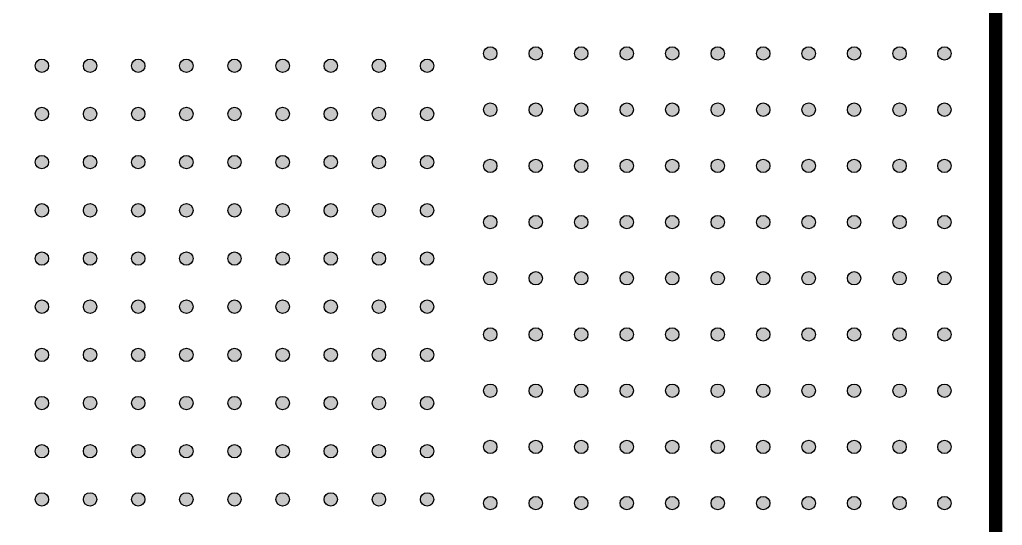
# Model space of a CAD drawing. Extents: x -754 to 779, y -779 to 754.
# Drawn here: x 19 to 754, y -19 to 358 of the extents above; entities that cross this region are included whole.
import ezdxf

# ---------------------------------------------------------------- set-up
doc = ezdxf.new("R2010")
doc.units = 0
doc.header["$MEASUREMENT"] = 0
doc.layers.add('PART_PADS_SMD_TOP', color=20, linetype='CONTINUOUS')
doc.layers.add('SILKSCREEN_OUTLINES_TOP', color=104, linetype='CONTINUOUS')

msp = doc.modelspace()

# ---------------------------------------------------------------- hatches: boundary and pattern name
at = {"layer": 'PART_PADS_SMD_TOP'}
h = msp.add_hatch(color=256, dxfattribs=at)
edge = h.paths.add_edge_path()
edge.add_arc((371.22, 333.22), 5, 0, 360)
h = msp.add_hatch(color=256, dxfattribs=at)
edge = h.paths.add_edge_path()
edge.add_arc((405.22, 333.22), 5, 0, 360)
h = msp.add_hatch(color=256, dxfattribs=at)
edge = h.paths.add_edge_path()
edge.add_arc((439.22, 333.22), 5, 0, 360)
h = msp.add_hatch(color=256, dxfattribs=at)
edge = h.paths.add_edge_path()
edge.add_arc((473.22, 333.22), 5, 0, 360)
h = msp.add_hatch(color=256, dxfattribs=at)
edge = h.paths.add_edge_path()
edge.add_arc((507.22, 333.22), 5, 0, 360)
h = msp.add_hatch(color=256, dxfattribs=at)
edge = h.paths.add_edge_path()
edge.add_arc((541.22, 333.22), 5, 0, 360)
h = msp.add_hatch(color=256, dxfattribs=at)
edge = h.paths.add_edge_path()
edge.add_arc((575.22, 333.22), 5, 0, 360)
h = msp.add_hatch(color=256, dxfattribs=at)
edge = h.paths.add_edge_path()
edge.add_arc((609.22, 333.22), 5, 0, 360)
h = msp.add_hatch(color=256, dxfattribs=at)
edge = h.paths.add_edge_path()
edge.add_arc((643.22, 333.22), 5, 0, 360)
h = msp.add_hatch(color=256, dxfattribs=at)
edge = h.paths.add_edge_path()
edge.add_arc((677.22, 333.22), 5, 0, 360)
h = msp.add_hatch(color=256, dxfattribs=at)
edge = h.paths.add_edge_path()
edge.add_arc((710.75, 333.22), 5, 0, 360)
h = msp.add_hatch(color=256, dxfattribs=at)
edge = h.paths.add_edge_path()
edge.add_arc((36, 324), 5, 0, 360)
h = msp.add_hatch(color=256, dxfattribs=at)
edge = h.paths.add_edge_path()
edge.add_arc((72, 324), 5, 0, 360)
h = msp.add_hatch(color=256, dxfattribs=at)
edge = h.paths.add_edge_path()
edge.add_arc((108, 324), 5, 0, 360)
h = msp.add_hatch(color=256, dxfattribs=at)
edge = h.paths.add_edge_path()
edge.add_arc((144, 324), 5, 0, 360)
h = msp.add_hatch(color=256, dxfattribs=at)
edge = h.paths.add_edge_path()
edge.add_arc((180, 324), 5, 0, 360)
h = msp.add_hatch(color=256, dxfattribs=at)
edge = h.paths.add_edge_path()
edge.add_arc((216, 324), 5, 0, 360)
h = msp.add_hatch(color=256, dxfattribs=at)
edge = h.paths.add_edge_path()
edge.add_arc((252, 324), 5, 0, 360)
h = msp.add_hatch(color=256, dxfattribs=at)
edge = h.paths.add_edge_path()
edge.add_arc((288, 324), 5, 0, 360)
h = msp.add_hatch(color=256, dxfattribs=at)
edge = h.paths.add_edge_path()
edge.add_arc((324, 324), 5, 0, 360)
h = msp.add_hatch(color=256, dxfattribs=at)
edge = h.paths.add_edge_path()
edge.add_arc((371.22, 291.22), 5, 0, 360)
h = msp.add_hatch(color=256, dxfattribs=at)
edge = h.paths.add_edge_path()
edge.add_arc((405.22, 291.22), 5, 0, 360)
h = msp.add_hatch(color=256, dxfattribs=at)
edge = h.paths.add_edge_path()
edge.add_arc((439.22, 291.22), 5, 0, 360)
h = msp.add_hatch(color=256, dxfattribs=at)
edge = h.paths.add_edge_path()
edge.add_arc((473.22, 291.22), 5, 0, 360)
h = msp.add_hatch(color=256, dxfattribs=at)
edge = h.paths.add_edge_path()
edge.add_arc((507.22, 291.22), 5, 0, 360)
h = msp.add_hatch(color=256, dxfattribs=at)
edge = h.paths.add_edge_path()
edge.add_arc((541.22, 291.22), 5, 0, 360)
h = msp.add_hatch(color=256, dxfattribs=at)
edge = h.paths.add_edge_path()
edge.add_arc((575.22, 291.22), 5, 0, 360)
h = msp.add_hatch(color=256, dxfattribs=at)
edge = h.paths.add_edge_path()
edge.add_arc((609.22, 291.22), 5, 0, 360)
h = msp.add_hatch(color=256, dxfattribs=at)
edge = h.paths.add_edge_path()
edge.add_arc((643.22, 291.22), 5, 0, 360)
h = msp.add_hatch(color=256, dxfattribs=at)
edge = h.paths.add_edge_path()
edge.add_arc((677.22, 291.22), 5, 0, 360)
h = msp.add_hatch(color=256, dxfattribs=at)
edge = h.paths.add_edge_path()
edge.add_arc((710.75, 291.22), 5, 0, 360)
h = msp.add_hatch(color=256, dxfattribs=at)
edge = h.paths.add_edge_path()
edge.add_arc((36, 288), 5, 0, 360)
h = msp.add_hatch(color=256, dxfattribs=at)
edge = h.paths.add_edge_path()
edge.add_arc((72, 288), 5, 0, 360)
h = msp.add_hatch(color=256, dxfattribs=at)
edge = h.paths.add_edge_path()
edge.add_arc((108, 288), 5, 0, 360)
h = msp.add_hatch(color=256, dxfattribs=at)
edge = h.paths.add_edge_path()
edge.add_arc((144, 288), 5, 0, 360)
h = msp.add_hatch(color=256, dxfattribs=at)
edge = h.paths.add_edge_path()
edge.add_arc((180, 288), 5, 0, 360)
h = msp.add_hatch(color=256, dxfattribs=at)
edge = h.paths.add_edge_path()
edge.add_arc((216, 288), 5, 0, 360)
h = msp.add_hatch(color=256, dxfattribs=at)
edge = h.paths.add_edge_path()
edge.add_arc((252, 288), 5, 0, 360)
h = msp.add_hatch(color=256, dxfattribs=at)
edge = h.paths.add_edge_path()
edge.add_arc((288, 288), 5, 0, 360)
h = msp.add_hatch(color=256, dxfattribs=at)
edge = h.paths.add_edge_path()
edge.add_arc((324, 288), 5, 0, 360)
h = msp.add_hatch(color=256, dxfattribs=at)
edge = h.paths.add_edge_path()
edge.add_arc((36, 252), 5, 0, 360)
h = msp.add_hatch(color=256, dxfattribs=at)
edge = h.paths.add_edge_path()
edge.add_arc((72, 252), 5, 0, 360)
h = msp.add_hatch(color=256, dxfattribs=at)
edge = h.paths.add_edge_path()
edge.add_arc((108, 252), 5, 0, 360)
h = msp.add_hatch(color=256, dxfattribs=at)
edge = h.paths.add_edge_path()
edge.add_arc((144, 252), 5, 0, 360)
h = msp.add_hatch(color=256, dxfattribs=at)
edge = h.paths.add_edge_path()
edge.add_arc((180, 252), 5, 0, 360)
h = msp.add_hatch(color=256, dxfattribs=at)
edge = h.paths.add_edge_path()
edge.add_arc((216, 252), 5, 0, 360)
h = msp.add_hatch(color=256, dxfattribs=at)
edge = h.paths.add_edge_path()
edge.add_arc((252, 252), 5, 0, 360)
h = msp.add_hatch(color=256, dxfattribs=at)
edge = h.paths.add_edge_path()
edge.add_arc((288, 252), 5, 0, 360)
h = msp.add_hatch(color=256, dxfattribs=at)
edge = h.paths.add_edge_path()
edge.add_arc((324, 252), 5, 0, 360)
h = msp.add_hatch(color=256, dxfattribs=at)
edge = h.paths.add_edge_path()
edge.add_arc((371.22, 249.22), 5, 0, 360)
h = msp.add_hatch(color=256, dxfattribs=at)
edge = h.paths.add_edge_path()
edge.add_arc((405.22, 249.22), 5, 0, 360)
h = msp.add_hatch(color=256, dxfattribs=at)
edge = h.paths.add_edge_path()
edge.add_arc((439.22, 249.22), 5, 0, 360)
h = msp.add_hatch(color=256, dxfattribs=at)
edge = h.paths.add_edge_path()
edge.add_arc((473.22, 249.22), 5, 0, 360)
h = msp.add_hatch(color=256, dxfattribs=at)
edge = h.paths.add_edge_path()
edge.add_arc((507.22, 249.22), 5, 0, 360)
h = msp.add_hatch(color=256, dxfattribs=at)
edge = h.paths.add_edge_path()
edge.add_arc((541.22, 249.22), 5, 0, 360)
h = msp.add_hatch(color=256, dxfattribs=at)
edge = h.paths.add_edge_path()
edge.add_arc((575.22, 249.22), 5, 0, 360)
h = msp.add_hatch(color=256, dxfattribs=at)
edge = h.paths.add_edge_path()
edge.add_arc((609.22, 249.22), 5, 0, 360)
h = msp.add_hatch(color=256, dxfattribs=at)
edge = h.paths.add_edge_path()
edge.add_arc((643.22, 249.22), 5, 0, 360)
h = msp.add_hatch(color=256, dxfattribs=at)
edge = h.paths.add_edge_path()
edge.add_arc((677.22, 249.22), 5, 0, 360)
h = msp.add_hatch(color=256, dxfattribs=at)
edge = h.paths.add_edge_path()
edge.add_arc((710.75, 249.22), 5, 0, 360)
h = msp.add_hatch(color=256, dxfattribs=at)
edge = h.paths.add_edge_path()
edge.add_arc((36, 216), 5, 0, 360)
h = msp.add_hatch(color=256, dxfattribs=at)
edge = h.paths.add_edge_path()
edge.add_arc((72, 216), 5, 0, 360)
h = msp.add_hatch(color=256, dxfattribs=at)
edge = h.paths.add_edge_path()
edge.add_arc((108, 216), 5, 0, 360)
h = msp.add_hatch(color=256, dxfattribs=at)
edge = h.paths.add_edge_path()
edge.add_arc((144, 216), 5, 0, 360)
h = msp.add_hatch(color=256, dxfattribs=at)
edge = h.paths.add_edge_path()
edge.add_arc((180, 216), 5, 0, 360)
h = msp.add_hatch(color=256, dxfattribs=at)
edge = h.paths.add_edge_path()
edge.add_arc((216, 216), 5, 0, 360)
h = msp.add_hatch(color=256, dxfattribs=at)
edge = h.paths.add_edge_path()
edge.add_arc((252, 216), 5, 0, 360)
h = msp.add_hatch(color=256, dxfattribs=at)
edge = h.paths.add_edge_path()
edge.add_arc((288, 216), 5, 0, 360)
h = msp.add_hatch(color=256, dxfattribs=at)
edge = h.paths.add_edge_path()
edge.add_arc((324, 216), 5, 0, 360)
h = msp.add_hatch(color=256, dxfattribs=at)
edge = h.paths.add_edge_path()
edge.add_arc((371.22, 207.22), 5, 0, 360)
h = msp.add_hatch(color=256, dxfattribs=at)
edge = h.paths.add_edge_path()
edge.add_arc((405.22, 207.22), 5, 0, 360)
h = msp.add_hatch(color=256, dxfattribs=at)
edge = h.paths.add_edge_path()
edge.add_arc((439.22, 207.22), 5, 0, 360)
h = msp.add_hatch(color=256, dxfattribs=at)
edge = h.paths.add_edge_path()
edge.add_arc((473.22, 207.22), 5, 0, 360)
h = msp.add_hatch(color=256, dxfattribs=at)
edge = h.paths.add_edge_path()
edge.add_arc((507.22, 207.22), 5, 0, 360)
h = msp.add_hatch(color=256, dxfattribs=at)
edge = h.paths.add_edge_path()
edge.add_arc((541.22, 207.22), 5, 0, 360)
h = msp.add_hatch(color=256, dxfattribs=at)
edge = h.paths.add_edge_path()
edge.add_arc((575.22, 207.22), 5, 0, 360)
h = msp.add_hatch(color=256, dxfattribs=at)
edge = h.paths.add_edge_path()
edge.add_arc((609.22, 207.22), 5, 0, 360)
h = msp.add_hatch(color=256, dxfattribs=at)
edge = h.paths.add_edge_path()
edge.add_arc((643.22, 207.22), 5, 0, 360)
h = msp.add_hatch(color=256, dxfattribs=at)
edge = h.paths.add_edge_path()
edge.add_arc((677.22, 207.22), 5, 0, 360)
h = msp.add_hatch(color=256, dxfattribs=at)
edge = h.paths.add_edge_path()
edge.add_arc((710.75, 207.22), 5, 0, 360)
h = msp.add_hatch(color=256, dxfattribs=at)
edge = h.paths.add_edge_path()
edge.add_arc((36, 180), 5, 0, 360)
h = msp.add_hatch(color=256, dxfattribs=at)
edge = h.paths.add_edge_path()
edge.add_arc((72, 180), 5, 0, 360)
h = msp.add_hatch(color=256, dxfattribs=at)
edge = h.paths.add_edge_path()
edge.add_arc((108, 180), 5, 0, 360)
h = msp.add_hatch(color=256, dxfattribs=at)
edge = h.paths.add_edge_path()
edge.add_arc((144, 180), 5, 0, 360)
h = msp.add_hatch(color=256, dxfattribs=at)
edge = h.paths.add_edge_path()
edge.add_arc((180, 180), 5, 0, 360)
h = msp.add_hatch(color=256, dxfattribs=at)
edge = h.paths.add_edge_path()
edge.add_arc((216, 180), 5, 0, 360)
h = msp.add_hatch(color=256, dxfattribs=at)
edge = h.paths.add_edge_path()
edge.add_arc((252, 180), 5, 0, 360)
h = msp.add_hatch(color=256, dxfattribs=at)
edge = h.paths.add_edge_path()
edge.add_arc((288, 180), 5, 0, 360)
h = msp.add_hatch(color=256, dxfattribs=at)
edge = h.paths.add_edge_path()
edge.add_arc((324, 180), 5, 0, 360)
h = msp.add_hatch(color=256, dxfattribs=at)
edge = h.paths.add_edge_path()
edge.add_arc((371.22, 165.22), 5, 0, 360)
h = msp.add_hatch(color=256, dxfattribs=at)
edge = h.paths.add_edge_path()
edge.add_arc((405.22, 165.22), 5, 0, 360)
h = msp.add_hatch(color=256, dxfattribs=at)
edge = h.paths.add_edge_path()
edge.add_arc((439.22, 165.22), 5, 0, 360)
h = msp.add_hatch(color=256, dxfattribs=at)
edge = h.paths.add_edge_path()
edge.add_arc((473.22, 165.22), 5, 0, 360)
h = msp.add_hatch(color=256, dxfattribs=at)
edge = h.paths.add_edge_path()
edge.add_arc((507.22, 165.22), 5, 0, 360)
h = msp.add_hatch(color=256, dxfattribs=at)
edge = h.paths.add_edge_path()
edge.add_arc((541.22, 165.22), 5, 0, 360)
h = msp.add_hatch(color=256, dxfattribs=at)
edge = h.paths.add_edge_path()
edge.add_arc((575.22, 165.22), 5, 0, 360)
h = msp.add_hatch(color=256, dxfattribs=at)
edge = h.paths.add_edge_path()
edge.add_arc((609.22, 165.22), 5, 0, 360)
h = msp.add_hatch(color=256, dxfattribs=at)
edge = h.paths.add_edge_path()
edge.add_arc((643.22, 165.22), 5, 0, 360)
h = msp.add_hatch(color=256, dxfattribs=at)
edge = h.paths.add_edge_path()
edge.add_arc((677.22, 165.22), 5, 0, 360)
h = msp.add_hatch(color=256, dxfattribs=at)
edge = h.paths.add_edge_path()
edge.add_arc((710.75, 165.22), 5, 0, 360)
h = msp.add_hatch(color=256, dxfattribs=at)
edge = h.paths.add_edge_path()
edge.add_arc((36, 144), 5, 0, 360)
h = msp.add_hatch(color=256, dxfattribs=at)
edge = h.paths.add_edge_path()
edge.add_arc((72, 144), 5, 0, 360)
h = msp.add_hatch(color=256, dxfattribs=at)
edge = h.paths.add_edge_path()
edge.add_arc((108, 144), 5, 0, 360)
h = msp.add_hatch(color=256, dxfattribs=at)
edge = h.paths.add_edge_path()
edge.add_arc((144, 144), 5, 0, 360)
h = msp.add_hatch(color=256, dxfattribs=at)
edge = h.paths.add_edge_path()
edge.add_arc((180, 144), 5, 0, 360)
h = msp.add_hatch(color=256, dxfattribs=at)
edge = h.paths.add_edge_path()
edge.add_arc((216, 144), 5, 0, 360)
h = msp.add_hatch(color=256, dxfattribs=at)
edge = h.paths.add_edge_path()
edge.add_arc((252, 144), 5, 0, 360)
h = msp.add_hatch(color=256, dxfattribs=at)
edge = h.paths.add_edge_path()
edge.add_arc((288, 144), 5, 0, 360)
h = msp.add_hatch(color=256, dxfattribs=at)
edge = h.paths.add_edge_path()
edge.add_arc((324, 144), 5, 0, 360)
h = msp.add_hatch(color=256, dxfattribs=at)
edge = h.paths.add_edge_path()
edge.add_arc((371.22, 123.22), 5, 0, 360)
h = msp.add_hatch(color=256, dxfattribs=at)
edge = h.paths.add_edge_path()
edge.add_arc((405.22, 123.22), 5, 0, 360)
h = msp.add_hatch(color=256, dxfattribs=at)
edge = h.paths.add_edge_path()
edge.add_arc((439.22, 123.22), 5, 0, 360)
h = msp.add_hatch(color=256, dxfattribs=at)
edge = h.paths.add_edge_path()
edge.add_arc((473.22, 123.22), 5, 0, 360)
h = msp.add_hatch(color=256, dxfattribs=at)
edge = h.paths.add_edge_path()
edge.add_arc((507.22, 123.22), 5, 0, 360)
h = msp.add_hatch(color=256, dxfattribs=at)
edge = h.paths.add_edge_path()
edge.add_arc((541.22, 123.22), 5, 0, 360)
h = msp.add_hatch(color=256, dxfattribs=at)
edge = h.paths.add_edge_path()
edge.add_arc((575.22, 123.22), 5, 0, 360)
h = msp.add_hatch(color=256, dxfattribs=at)
edge = h.paths.add_edge_path()
edge.add_arc((609.22, 123.22), 5, 0, 360)
h = msp.add_hatch(color=256, dxfattribs=at)
edge = h.paths.add_edge_path()
edge.add_arc((643.22, 123.22), 5, 0, 360)
h = msp.add_hatch(color=256, dxfattribs=at)
edge = h.paths.add_edge_path()
edge.add_arc((677.22, 123.22), 5, 0, 360)
h = msp.add_hatch(color=256, dxfattribs=at)
edge = h.paths.add_edge_path()
edge.add_arc((710.75, 123.22), 5, 0, 360)
h = msp.add_hatch(color=256, dxfattribs=at)
edge = h.paths.add_edge_path()
edge.add_arc((36, 108), 5, 0, 360)
h = msp.add_hatch(color=256, dxfattribs=at)
edge = h.paths.add_edge_path()
edge.add_arc((72, 108), 5, 0, 360)
h = msp.add_hatch(color=256, dxfattribs=at)
edge = h.paths.add_edge_path()
edge.add_arc((108, 108), 5, 0, 360)
h = msp.add_hatch(color=256, dxfattribs=at)
edge = h.paths.add_edge_path()
edge.add_arc((144, 108), 5, 0, 360)
h = msp.add_hatch(color=256, dxfattribs=at)
edge = h.paths.add_edge_path()
edge.add_arc((180, 108), 5, 0, 360)
h = msp.add_hatch(color=256, dxfattribs=at)
edge = h.paths.add_edge_path()
edge.add_arc((216, 108), 5, 0, 360)
h = msp.add_hatch(color=256, dxfattribs=at)
edge = h.paths.add_edge_path()
edge.add_arc((252, 108), 5, 0, 360)
h = msp.add_hatch(color=256, dxfattribs=at)
edge = h.paths.add_edge_path()
edge.add_arc((288, 108), 5, 0, 360)
h = msp.add_hatch(color=256, dxfattribs=at)
edge = h.paths.add_edge_path()
edge.add_arc((324, 108), 5, 0, 360)
h = msp.add_hatch(color=256, dxfattribs=at)
edge = h.paths.add_edge_path()
edge.add_arc((371.22, 81.22), 5, 0, 360)
h = msp.add_hatch(color=256, dxfattribs=at)
edge = h.paths.add_edge_path()
edge.add_arc((405.22, 81.22), 5, 0, 360)
h = msp.add_hatch(color=256, dxfattribs=at)
edge = h.paths.add_edge_path()
edge.add_arc((439.22, 81.22), 5, 0, 360)
h = msp.add_hatch(color=256, dxfattribs=at)
edge = h.paths.add_edge_path()
edge.add_arc((473.22, 81.22), 5, 0, 360)
h = msp.add_hatch(color=256, dxfattribs=at)
edge = h.paths.add_edge_path()
edge.add_arc((507.22, 81.22), 5, 0, 360)
h = msp.add_hatch(color=256, dxfattribs=at)
edge = h.paths.add_edge_path()
edge.add_arc((541.22, 81.22), 5, 0, 360)
h = msp.add_hatch(color=256, dxfattribs=at)
edge = h.paths.add_edge_path()
edge.add_arc((575.22, 81.22), 5, 0, 360)
h = msp.add_hatch(color=256, dxfattribs=at)
edge = h.paths.add_edge_path()
edge.add_arc((609.22, 81.22), 5, 0, 360)
h = msp.add_hatch(color=256, dxfattribs=at)
edge = h.paths.add_edge_path()
edge.add_arc((643.22, 81.22), 5, 0, 360)
h = msp.add_hatch(color=256, dxfattribs=at)
edge = h.paths.add_edge_path()
edge.add_arc((677.22, 81.22), 5, 0, 360)
h = msp.add_hatch(color=256, dxfattribs=at)
edge = h.paths.add_edge_path()
edge.add_arc((710.75, 81.22), 5, 0, 360)
h = msp.add_hatch(color=256, dxfattribs=at)
edge = h.paths.add_edge_path()
edge.add_arc((36, 72), 5, 0, 360)
h = msp.add_hatch(color=256, dxfattribs=at)
edge = h.paths.add_edge_path()
edge.add_arc((72, 72), 5, 0, 360)
h = msp.add_hatch(color=256, dxfattribs=at)
edge = h.paths.add_edge_path()
edge.add_arc((108, 72), 5, 0, 360)
h = msp.add_hatch(color=256, dxfattribs=at)
edge = h.paths.add_edge_path()
edge.add_arc((144, 72), 5, 0, 360)
h = msp.add_hatch(color=256, dxfattribs=at)
edge = h.paths.add_edge_path()
edge.add_arc((180, 72), 5, 0, 360)
h = msp.add_hatch(color=256, dxfattribs=at)
edge = h.paths.add_edge_path()
edge.add_arc((216, 72), 5, 0, 360)
h = msp.add_hatch(color=256, dxfattribs=at)
edge = h.paths.add_edge_path()
edge.add_arc((252, 72), 5, 0, 360)
h = msp.add_hatch(color=256, dxfattribs=at)
edge = h.paths.add_edge_path()
edge.add_arc((288, 72), 5, 0, 360)
h = msp.add_hatch(color=256, dxfattribs=at)
edge = h.paths.add_edge_path()
edge.add_arc((324, 72), 5, 0, 360)
h = msp.add_hatch(color=256, dxfattribs=at)
edge = h.paths.add_edge_path()
edge.add_arc((371.22, 39.22), 5, 0, 360)
h = msp.add_hatch(color=256, dxfattribs=at)
edge = h.paths.add_edge_path()
edge.add_arc((405.22, 39.22), 5, 0, 360)
h = msp.add_hatch(color=256, dxfattribs=at)
edge = h.paths.add_edge_path()
edge.add_arc((439.22, 39.22), 5, 0, 360)
h = msp.add_hatch(color=256, dxfattribs=at)
edge = h.paths.add_edge_path()
edge.add_arc((473.22, 39.22), 5, 0, 360)
h = msp.add_hatch(color=256, dxfattribs=at)
edge = h.paths.add_edge_path()
edge.add_arc((507.22, 39.22), 5, 0, 360)
h = msp.add_hatch(color=256, dxfattribs=at)
edge = h.paths.add_edge_path()
edge.add_arc((541.22, 39.22), 5, 0, 360)
h = msp.add_hatch(color=256, dxfattribs=at)
edge = h.paths.add_edge_path()
edge.add_arc((575.22, 39.22), 5, 0, 360)
h = msp.add_hatch(color=256, dxfattribs=at)
edge = h.paths.add_edge_path()
edge.add_arc((609.22, 39.22), 5, 0, 360)
h = msp.add_hatch(color=256, dxfattribs=at)
edge = h.paths.add_edge_path()
edge.add_arc((643.22, 39.22), 5, 0, 360)
h = msp.add_hatch(color=256, dxfattribs=at)
edge = h.paths.add_edge_path()
edge.add_arc((677.22, 39.22), 5, 0, 360)
h = msp.add_hatch(color=256, dxfattribs=at)
edge = h.paths.add_edge_path()
edge.add_arc((710.75, 39.22), 5, 0, 360)
h = msp.add_hatch(color=256, dxfattribs=at)
edge = h.paths.add_edge_path()
edge.add_arc((36, 36), 5, 0, 360)
h = msp.add_hatch(color=256, dxfattribs=at)
edge = h.paths.add_edge_path()
edge.add_arc((72, 36), 5, 0, 360)
h = msp.add_hatch(color=256, dxfattribs=at)
edge = h.paths.add_edge_path()
edge.add_arc((108, 36), 5, 0, 360)
h = msp.add_hatch(color=256, dxfattribs=at)
edge = h.paths.add_edge_path()
edge.add_arc((144, 36), 5, 0, 360)
h = msp.add_hatch(color=256, dxfattribs=at)
edge = h.paths.add_edge_path()
edge.add_arc((180, 36), 5, 0, 360)
h = msp.add_hatch(color=256, dxfattribs=at)
edge = h.paths.add_edge_path()
edge.add_arc((216, 36), 5, 0, 360)
h = msp.add_hatch(color=256, dxfattribs=at)
edge = h.paths.add_edge_path()
edge.add_arc((252, 36), 5, 0, 360)
h = msp.add_hatch(color=256, dxfattribs=at)
edge = h.paths.add_edge_path()
edge.add_arc((288, 36), 5, 0, 360)
h = msp.add_hatch(color=256, dxfattribs=at)
edge = h.paths.add_edge_path()
edge.add_arc((324, 36), 5, 0, 360)
h = msp.add_hatch(color=256, dxfattribs=at)
edge = h.paths.add_edge_path()
edge.add_arc((36, 0), 5, 0, 360)
h = msp.add_hatch(color=256, dxfattribs=at)
edge = h.paths.add_edge_path()
edge.add_arc((72, 0), 5, 0, 360)
h = msp.add_hatch(color=256, dxfattribs=at)
edge = h.paths.add_edge_path()
edge.add_arc((108, 0), 5, 0, 360)
h = msp.add_hatch(color=256, dxfattribs=at)
edge = h.paths.add_edge_path()
edge.add_arc((144, 0), 5, 0, 360)
h = msp.add_hatch(color=256, dxfattribs=at)
edge = h.paths.add_edge_path()
edge.add_arc((180, 0), 5, 0, 360)
h = msp.add_hatch(color=256, dxfattribs=at)
edge = h.paths.add_edge_path()
edge.add_arc((216, 0), 5, 0, 360)
h = msp.add_hatch(color=256, dxfattribs=at)
edge = h.paths.add_edge_path()
edge.add_arc((252, 0), 5, 0, 360)
h = msp.add_hatch(color=256, dxfattribs=at)
edge = h.paths.add_edge_path()
edge.add_arc((288, 0), 5, 0, 360)
h = msp.add_hatch(color=256, dxfattribs=at)
edge = h.paths.add_edge_path()
edge.add_arc((324, 0), 5, 0, 360)
h = msp.add_hatch(color=256, dxfattribs=at)
edge = h.paths.add_edge_path()
edge.add_arc((371.22, -2.78), 5, 0, 360)
h = msp.add_hatch(color=256, dxfattribs=at)
edge = h.paths.add_edge_path()
edge.add_arc((405.22, -2.78), 5, 0, 360)
h = msp.add_hatch(color=256, dxfattribs=at)
edge = h.paths.add_edge_path()
edge.add_arc((439.22, -2.78), 5, 0, 360)
h = msp.add_hatch(color=256, dxfattribs=at)
edge = h.paths.add_edge_path()
edge.add_arc((473.22, -2.78), 5, 0, 360)
h = msp.add_hatch(color=256, dxfattribs=at)
edge = h.paths.add_edge_path()
edge.add_arc((507.22, -2.78), 5, 0, 360)
h = msp.add_hatch(color=256, dxfattribs=at)
edge = h.paths.add_edge_path()
edge.add_arc((541.22, -2.78), 5, 0, 360)
h = msp.add_hatch(color=256, dxfattribs=at)
edge = h.paths.add_edge_path()
edge.add_arc((575.22, -2.78), 5, 0, 360)
h = msp.add_hatch(color=256, dxfattribs=at)
edge = h.paths.add_edge_path()
edge.add_arc((609.22, -2.78), 5, 0, 360)
h = msp.add_hatch(color=256, dxfattribs=at)
edge = h.paths.add_edge_path()
edge.add_arc((643.22, -2.78), 5, 0, 360)
h = msp.add_hatch(color=256, dxfattribs=at)
edge = h.paths.add_edge_path()
edge.add_arc((677.22, -2.78), 5, 0, 360)
h = msp.add_hatch(color=256, dxfattribs=at)
edge = h.paths.add_edge_path()
edge.add_arc((710.75, -2.78), 5, 0, 360)

# ---------------------------------------------------------------- linework, layer by layer
for centre in [(371.22, 333.22), (405.22, 333.22), (439.22, 333.22), (473.22, 333.22), (507.22, 333.22), (541.22, 333.22), (575.22, 333.22), (609.22, 333.22), (643.22, 333.22), (677.22, 333.22), (710.75, 333.22), (36, 324), (72, 324), (108, 324), (144, 324), (180, 324), (216, 324), (252, 324), (288, 324), (324, 324), (371.22, 291.22), (405.22, 291.22), (439.22, 291.22), (473.22, 291.22), (507.22, 291.22), (541.22, 291.22), (575.22, 291.22), (609.22, 291.22), (643.22, 291.22), (677.22, 291.22), (710.75, 291.22), (36, 288), (72, 288), (108, 288), (144, 288), (180, 288), (216, 288), (252, 288), (288, 288), (324, 288), (36, 252), (72, 252), (108, 252), (144, 252), (180, 252), (216, 252), (252, 252), (288, 252), (324, 252), (371.22, 249.22), (405.22, 249.22), (439.22, 249.22), (473.22, 249.22), (507.22, 249.22), (541.22, 249.22), (575.22, 249.22), (609.22, 249.22), (643.22, 249.22), (677.22, 249.22), (710.75, 249.22), (36, 216), (72, 216), (108, 216), (144, 216), (180, 216), (216, 216), (252, 216), (288, 216), (324, 216), (371.22, 207.22), (405.22, 207.22), (439.22, 207.22), (473.22, 207.22), (507.22, 207.22), (541.22, 207.22), (575.22, 207.22), (609.22, 207.22), (643.22, 207.22), (677.22, 207.22), (710.75, 207.22), (36, 180), (72, 180), (108, 180), (144, 180), (180, 180), (216, 180), (252, 180), (288, 180), (324, 180), (371.22, 165.22), (405.22, 165.22), (439.22, 165.22), (473.22, 165.22), (507.22, 165.22), (541.22, 165.22), (575.22, 165.22), (609.22, 165.22), (643.22, 165.22), (677.22, 165.22), (710.75, 165.22), (36, 144), (72, 144), (108, 144), (144, 144), (180, 144), (216, 144), (252, 144), (288, 144), (324, 144), (371.22, 123.22), (405.22, 123.22), (439.22, 123.22), (473.22, 123.22), (507.22, 123.22), (541.22, 123.22), (575.22, 123.22), (609.22, 123.22), (643.22, 123.22), (677.22, 123.22), (710.75, 123.22), (36, 108), (72, 108), (108, 108), (144, 108), (180, 108), (216, 108), (252, 108), (288, 108), (324, 108), (371.22, 81.22), (405.22, 81.22), (439.22, 81.22), (473.22, 81.22), (507.22, 81.22), (541.22, 81.22), (575.22, 81.22), (609.22, 81.22), (643.22, 81.22), (677.22, 81.22), (710.75, 81.22), (36, 72), (72, 72), (108, 72), (144, 72), (180, 72), (216, 72), (252, 72), (288, 72), (324, 72), (371.22, 39.22), (405.22, 39.22), (439.22, 39.22), (473.22, 39.22), (507.22, 39.22), (541.22, 39.22), (575.22, 39.22), (609.22, 39.22), (643.22, 39.22), (677.22, 39.22), (710.75, 39.22), (36, 36), (72, 36), (108, 36), (144, 36), (180, 36), (216, 36), (252, 36), (288, 36), (324, 36), (36, 0), (72, 0), (108, 0), (144, 0), (180, 0), (216, 0), (252, 0), (288, 0), (324, 0), (371.22, -2.78), (405.22, -2.78), (439.22, -2.78), (473.22, -2.78), (507.22, -2.78), (541.22, -2.78), (575.22, -2.78), (609.22, -2.78), (643.22, -2.78), (677.22, -2.78), (710.75, -2.78)]:
    msp.add_circle(centre, 5, dxfattribs=at)
at = {"layer": 'SILKSCREEN_OUTLINES_TOP', "const_width": 10}
msp.add_lwpolyline([(-749, -749), (-749, 749), (749, 749), (749, -749)], close=True, dxfattribs=at)

doc.saveas('drawing.dxf')
